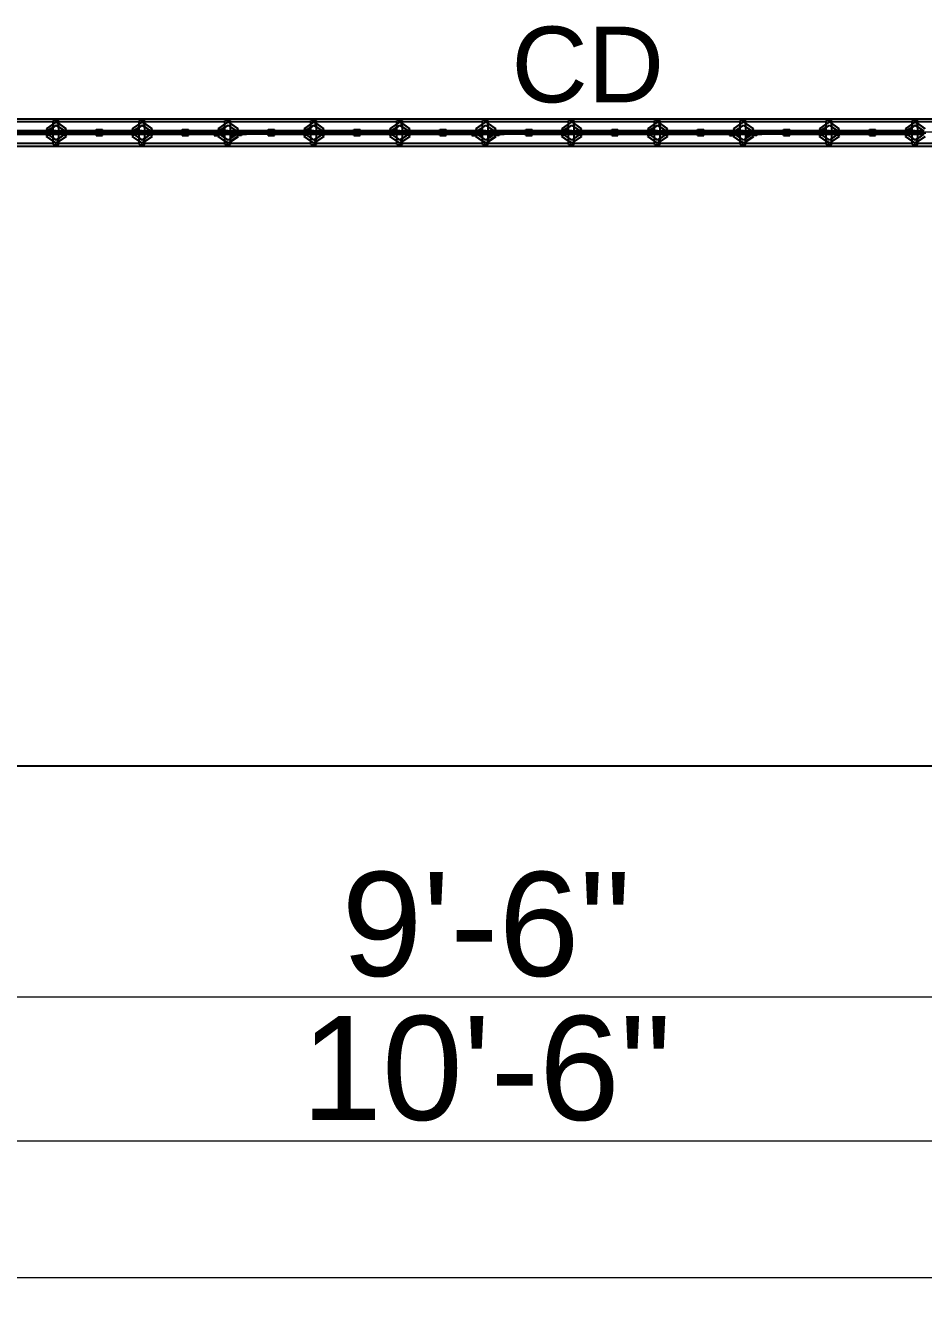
# Model space of a CAD drawing. Header units: inches. Extents: x -6800 to 96653, y -25814 to 17379.
# Drawn here: x 86674 to 86768.9, y -13163.8 to -13029.3 of the extents above; entities that cross this region are included whole.
import ezdxf

# ---------------------------------------------------------------- set-up
doc = ezdxf.new("R2010")
doc.units = ezdxf.units.IN
doc.header["$MEASUREMENT"] = 0
doc.header["$PDMODE"] = 34
doc.linetypes.add('CENTER', pattern=[2, 1.25, -0.25, 0.25, -0.25])
doc.layers.add('A-Windows', color=7, linetype='Continuous')
for name, color, linetype, lineweight in [('Cent line', 54, 'CENTER', 9), ('Cut', 6, 'Continuous', 30), ('dimension', 50, 'Continuous', 20), ('dimension @ 1', 50, 'Continuous', 20)]:
    doc.layers.add(name, color=color, linetype=linetype, lineweight=lineweight)
doc.styles.get("Standard").update_dxf_attribs({"font": 'arial.ttf'})
doc.dimstyles.get("Standard").update_dxf_attribs({"dimtxt": 7, "dimasz": 4, "dimexe": 2, "dimexo": 2, "dimgap": 2, "dimtad": 1, "dimdec": 0, "dimzin": 0, "dimdsep": 46, "dimlunit": 4, "dimtxsty": 'Standard', "dimblk": 'ARCHTICK', "dimcen": 0.25, "dimclrd": 256, "dimclre": 256, "dimclrt": 256, "dimadec": 0, "dimazin": 0, "dimtfac": 1, "dimtdec": 0, "dimtofl": 0, "dimtmove": 0, "dimatfit": 3, "dimfxl": 1, "dimfxlon": 1, "dimtolj": 1, "dimtzin": 0, "dimlwd": -1, "dimlwe": -1, "dimarcsym": 1})

# ---------------------------------------------------------------- blocks, each defined once
blk = doc.blocks.new('Collapsible Gate pl')
for p, q in [((83.609, 8.527), (5.709, 8.527)), ((12.575, 8.327), (6.624, 8.327)), ((11.708, 7.661), (9.868, 7.661)), ((12.575, 7.661), (12.288, 7.661)), ((12.575, 8.327), (12.575, 8.427)), ((12.575, 8.427), (12.995, 8.427)), ((12.575, 8.168), (12.575, 8.327)), ((12.575, 7.928), (12.575, 8.168)), ((12.575, 7.661), (12.575, 7.928)), ((12.809, 7.661), (12.575, 7.661)), ((12.809, 7.541), (12.809, 7.661)), ((12.809, 7.661), (12.995, 7.661)), ((12.995, 8.327), (12.995, 8.427)), ((18.946, 8.327), (12.995, 8.327)), ((12.995, 8.201), (12.995, 8.327)), ((12.995, 7.961), (12.995, 8.201)), ((12.995, 7.661), (12.995, 7.961)), ((13.436, 7.661), (12.995, 7.661)), ((15.776, 7.661), (13.436, 7.661)), ((15.776, 7.661), (15.776, 7.761)), ((15.776, 7.761), (15.932, 7.761)), ((15.932, 7.661), (15.776, 7.661)), ((15.932, 7.661), (15.932, 7.761)), ((15.932, 7.761), (16.238, 7.761)), ((15.932, 7.661), (16.238, 7.661)), ((16.238, 7.661), (16.238, 7.761)), ((18.079, 7.661), (16.238, 7.661)), ((18.946, 7.661), (18.658, 7.661)), ((18.946, 8.327), (18.946, 8.427)), ((18.946, 8.427), (19.365, 8.427)), ((18.946, 8.168), (18.946, 8.327)), ((18.946, 7.928), (18.946, 8.168)), ((18.946, 7.661), (18.946, 7.928)), ((19.18, 7.661), (18.946, 7.661)), ((19.18, 7.541), (19.18, 7.661)), ((19.18, 7.661), (19.365, 7.661)), ((19.365, 8.327), (19.365, 8.427)), ((25.316, 8.327), (19.365, 8.327)), ((19.365, 8.201), (19.365, 8.327)), ((19.365, 7.961), (19.365, 8.201)), ((19.365, 7.661), (19.365, 7.961)), ((19.806, 7.661), (19.365, 7.661)), ((22.147, 7.661), (19.806, 7.661)), ((22.147, 7.661), (22.147, 7.761)), ((22.147, 7.761), (22.303, 7.761)), ((22.303, 7.661), (22.147, 7.661)), ((22.303, 7.661), (22.303, 7.761)), ((22.303, 7.761), (22.609, 7.761)), ((22.303, 7.661), (22.609, 7.661)), ((22.609, 7.661), (22.609, 7.761)), ((24.45, 7.661), (22.609, 7.661)), ((25.316, 7.661), (25.029, 7.661)), ((25.316, 8.327), (25.316, 8.427)), ((25.316, 8.427), (25.736, 8.427)), ((25.316, 8.168), (25.316, 8.327)), ((25.316, 7.928), (25.316, 8.168)), ((25.316, 7.661), (25.316, 7.928)), ((25.551, 7.661), (25.316, 7.661)), ((25.551, 7.541), (25.551, 7.661)), ((25.551, 7.661), (25.736, 7.661)), ((25.736, 8.327), (25.736, 8.427)), ((31.687, 8.327), (25.736, 8.327)), ((25.736, 8.201), (25.736, 8.327)), ((25.736, 7.961), (25.736, 8.201)), ((25.736, 7.661), (25.736, 7.961)), ((26.177, 7.661), (25.736, 7.661)), ((28.518, 7.661), (26.177, 7.661)), ((28.518, 7.661), (28.518, 7.761)), ((28.518, 7.761), (28.673, 7.761)), ((28.673, 7.661), (28.518, 7.661)), ((28.673, 7.661), (28.673, 7.761)), ((28.673, 7.761), (28.98, 7.761)), ((28.673, 7.661), (28.98, 7.661)), ((28.98, 7.661), (28.98, 7.761)), ((30.82, 7.661), (28.98, 7.661)), ((31.687, 7.661), (31.4, 7.661)), ((31.687, 8.327), (31.687, 8.427)), ((31.687, 8.427), (32.106, 8.427)), ((31.687, 8.168), (31.687, 8.327)), ((31.687, 7.928), (31.687, 8.168)), ((31.687, 7.661), (31.687, 7.928)), ((31.921, 7.661), (31.687, 7.661)), ((31.921, 7.541), (31.921, 7.661)), ((31.921, 7.661), (32.106, 7.661)), ((32.106, 8.327), (32.106, 8.427)), ((38.058, 8.327), (32.106, 8.327)), ((32.106, 8.201), (32.106, 8.327)), ((32.106, 7.961), (32.106, 8.201)), ((32.106, 7.661), (32.106, 7.961)), ((32.548, 7.661), (32.106, 7.661)), ((34.888, 7.661), (32.548, 7.661)), ((34.888, 7.661), (34.888, 7.761)), ((34.888, 7.761), (35.044, 7.761)), ((35.044, 7.661), (34.888, 7.661)), ((35.044, 7.661), (35.044, 7.761)), ((35.044, 7.761), (35.35, 7.761)), ((35.044, 7.661), (35.35, 7.661)), ((35.35, 7.661), (35.35, 7.761)), ((37.191, 7.661), (35.35, 7.661)), ((38.058, 7.661), (37.77, 7.661)), ((38.058, 8.327), (38.058, 8.427)), ((38.058, 8.427), (38.477, 8.427)), ((38.058, 8.168), (38.058, 8.327)), ((38.058, 7.928), (38.058, 8.168)), ((38.058, 7.661), (38.058, 7.928)), ((38.292, 7.661), (38.058, 7.661)), ((38.292, 7.541), (38.292, 7.661)), ((38.292, 7.661), (38.477, 7.661)), ((38.477, 8.327), (38.477, 8.427)), ((44.428, 8.327), (38.477, 8.327)), ((38.477, 8.201), (38.477, 8.327)), ((38.477, 7.961), (38.477, 8.201)), ((38.477, 7.661), (38.477, 7.961)), ((38.918, 7.661), (38.477, 7.661)), ((41.259, 7.661), (38.918, 7.661)), ((41.259, 7.661), (41.259, 7.761)), ((41.259, 7.761), (41.415, 7.761)), ((41.415, 7.661), (41.259, 7.661)), ((41.415, 7.661), (41.415, 7.761)), ((41.415, 7.761), (41.721, 7.761)), ((41.415, 7.661), (41.721, 7.661)), ((41.721, 7.661), (41.721, 7.761)), ((43.562, 7.661), (41.721, 7.661)), ((44.428, 7.661), (44.141, 7.661)), ((44.428, 8.327), (44.428, 8.427)), ((44.428, 8.427), (44.848, 8.427)), ((44.428, 8.168), (44.428, 8.327)), ((44.428, 7.928), (44.428, 8.168)), ((44.428, 7.661), (44.428, 7.928)), ((44.663, 7.661), (44.428, 7.661)), ((44.663, 7.541), (44.663, 7.661)), ((44.663, 7.661), (44.848, 7.661)), ((44.848, 8.327), (44.848, 8.427)), ((50.799, 8.327), (44.848, 8.327)), ((44.848, 8.201), (44.848, 8.327)), ((44.848, 7.961), (44.848, 8.201)), ((44.848, 7.661), (44.848, 7.961)), ((45.289, 7.661), (44.848, 7.661)), ((47.63, 7.661), (45.289, 7.661)), ((47.63, 7.661), (47.63, 7.761)), ((47.63, 7.761), (47.785, 7.761)), ((47.785, 7.661), (47.63, 7.661)), ((47.785, 7.661), (47.785, 7.761)), ((47.785, 7.761), (48.091, 7.761)), ((47.785, 7.661), (48.091, 7.661)), ((48.091, 7.661), (48.091, 7.761)), ((49.932, 7.661), (48.091, 7.661)), ((50.799, 7.661), (50.511, 7.661)), ((50.799, 8.327), (50.799, 8.427)), ((50.799, 8.427), (51.218, 8.427)), ((50.799, 8.168), (50.799, 8.327)), ((50.799, 7.928), (50.799, 8.168)), ((50.799, 7.661), (50.799, 7.928)), ((51.033, 7.661), (50.799, 7.661)), ((51.033, 7.541), (51.033, 7.661)), ((51.033, 7.661), (51.218, 7.661)), ((51.218, 8.327), (51.218, 8.427)), ((57.17, 8.327), (51.218, 8.327)), ((51.218, 8.201), (51.218, 8.327)), ((51.218, 7.961), (51.218, 8.201)), ((51.218, 7.661), (51.218, 7.961)), ((51.66, 7.661), (51.218, 7.661)), ((54, 7.661), (51.66, 7.661)), ((54, 7.661), (54, 7.761)), ((54, 7.761), (54.156, 7.761)), ((54.156, 7.661), (54, 7.661)), ((54.156, 7.661), (54.156, 7.761)), ((54.156, 7.761), (54.462, 7.761)), ((54.156, 7.661), (54.462, 7.661)), ((54.462, 7.661), (54.462, 7.761)), ((56.303, 7.661), (54.462, 7.661)), ((57.17, 7.661), (56.882, 7.661)), ((57.17, 8.327), (57.17, 8.427)), ((57.17, 8.427), (57.589, 8.427)), ((57.17, 8.168), (57.17, 8.327)), ((57.17, 7.928), (57.17, 8.168)), ((57.17, 7.661), (57.17, 7.928)), ((57.404, 7.661), (57.17, 7.661)), ((57.404, 7.541), (57.404, 7.661)), ((57.404, 7.661), (57.589, 7.661)), ((57.589, 8.327), (57.589, 8.427)), ((63.54, 8.327), (57.589, 8.327)), ((57.589, 8.201), (57.589, 8.327)), ((57.589, 7.961), (57.589, 8.201)), ((57.589, 7.661), (57.589, 7.961)), ((58.03, 7.661), (57.589, 7.661)), ((60.371, 7.661), (58.03, 7.661)), ((60.371, 7.661), (60.371, 7.761)), ((60.371, 7.761), (60.527, 7.761)), ((60.527, 7.661), (60.371, 7.661)), ((60.527, 7.661), (60.527, 7.761)), ((60.527, 7.761), (60.833, 7.761)), ((60.527, 7.661), (60.833, 7.661)), ((60.833, 7.661), (60.833, 7.761)), ((62.674, 7.661), (60.833, 7.661)), ((63.54, 7.661), (63.253, 7.661)), ((63.54, 8.327), (63.54, 8.427)), ((63.54, 8.427), (63.96, 8.427)), ((63.54, 8.168), (63.54, 8.327)), ((63.54, 7.928), (63.54, 8.168)), ((63.54, 7.661), (63.54, 7.928)), ((63.775, 7.661), (63.54, 7.661)), ((63.775, 7.541), (63.775, 7.661)), ((63.775, 7.661), (63.96, 7.661)), ((63.96, 8.327), (63.96, 8.427)), ((69.911, 8.327), (63.96, 8.327)), ((63.96, 8.201), (63.96, 8.327)), ((63.96, 7.961), (63.96, 8.201)), ((63.96, 7.661), (63.96, 7.961)), ((64.401, 7.661), (63.96, 7.661)), ((66.742, 7.661), (64.401, 7.661)), ((66.742, 7.661), (66.742, 7.761)), ((66.742, 7.761), (66.897, 7.761)), ((66.897, 7.661), (66.742, 7.661)), ((66.897, 7.661), (66.897, 7.761)), ((66.897, 7.761), (67.203, 7.761)), ((66.897, 7.661), (67.203, 7.661)), ((67.203, 7.661), (67.203, 7.761)), ((69.044, 7.661), (67.203, 7.661)), ((69.911, 7.661), (69.623, 7.661)), ((69.911, 8.327), (69.911, 8.427)), ((69.911, 8.427), (70.33, 8.427)), ((69.911, 8.168), (69.911, 8.327)), ((69.911, 7.928), (69.911, 8.168)), ((69.911, 7.661), (69.911, 7.928)), ((70.145, 7.661), (69.911, 7.661)), ((70.145, 7.541), (70.145, 7.661)), ((70.145, 7.661), (70.33, 7.661)), ((70.33, 8.327), (70.33, 8.427)), ((76.282, 8.327), (70.33, 8.327)), ((70.33, 8.201), (70.33, 8.327)), ((70.33, 7.961), (70.33, 8.201)), ((70.33, 7.661), (70.33, 7.961)), ((70.772, 7.661), (70.33, 7.661)), ((73.112, 7.661), (70.772, 7.661)), ((73.112, 7.661), (73.112, 7.761)), ((73.112, 7.761), (73.268, 7.761)), ((73.268, 7.661), (73.112, 7.661)), ((73.268, 7.661), (73.268, 7.761)), ((73.268, 7.761), (73.574, 7.761)), ((73.268, 7.661), (73.574, 7.661)), ((73.574, 7.661), (73.574, 7.761)), ((75.415, 7.661), (73.574, 7.661)), ((76.282, 7.661), (75.994, 7.661)), ((76.282, 8.327), (76.282, 8.427)), ((76.282, 8.427), (76.701, 8.427)), ((76.282, 8.168), (76.282, 8.327)), ((76.282, 7.928), (76.282, 8.168)), ((76.282, 7.661), (76.282, 7.928)), ((76.516, 7.661), (76.282, 7.661)), ((76.516, 7.541), (76.516, 7.661)), ((76.516, 7.661), (76.701, 7.661)), ((76.701, 8.327), (76.701, 8.427)), ((82.652, 8.327), (76.701, 8.327)), ((76.701, 8.201), (76.701, 8.327)), ((76.701, 7.961), (76.701, 8.201)), ((76.701, 7.661), (76.701, 7.961)), ((77.142, 7.661), (76.701, 7.661)), ((6.624, 6.744), (12.575, 6.744)), ((11.708, 7.531), (7.8, 7.531)), ((9.868, 7.411), (12.183, 7.411)), ((12.575, 7.411), (12.183, 7.411)), ((12.288, 7.541), (12.398, 7.541)), ((12.288, 7.531), (12.398, 7.531)), ((12.398, 7.541), (12.398, 7.531)), ((12.398, 7.541), (12.575, 7.541)), ((12.575, 7.531), (12.398, 7.531)), ((12.575, 7.531), (12.575, 7.541)), ((12.809, 7.541), (12.575, 7.541)), ((12.995, 7.531), (12.575, 7.531)), ((12.575, 7.144), (12.575, 7.411)), ((12.575, 7.411), (12.995, 7.411)), ((12.575, 6.904), (12.575, 7.144)), ((12.575, 6.744), (12.575, 6.904)), ((12.575, 6.644), (12.575, 6.744)), ((12.575, 6.644), (12.995, 6.644)), ((12.995, 7.541), (12.809, 7.541)), ((12.995, 7.541), (15.776, 7.541)), ((12.995, 7.531), (12.995, 7.541)), ((13.177, 7.531), (12.995, 7.531)), ((12.995, 7.111), (12.995, 7.411)), ((12.995, 7.411), (13.177, 7.411)), ((12.995, 6.87), (12.995, 7.111)), ((12.995, 6.744), (12.995, 6.87)), ((12.995, 6.744), (18.946, 6.744)), ((12.995, 6.644), (12.995, 6.744)), ((13.177, 7.531), (13.177, 7.411)), ((13.177, 7.531), (13.598, 7.531)), ((13.177, 7.411), (13.436, 7.411)), ((13.436, 7.411), (13.598, 7.411)), ((15.776, 7.531), (14.17, 7.531)), ((14.17, 7.411), (15.776, 7.411)), ((15.776, 7.531), (15.776, 7.541)), ((15.776, 7.541), (15.932, 7.541)), ((15.932, 7.531), (15.776, 7.531)), ((15.776, 7.334), (15.776, 7.411)), ((15.776, 7.411), (15.932, 7.411)), ((15.776, 7.334), (15.932, 7.334)), ((15.932, 7.531), (15.932, 7.541)), ((15.932, 7.541), (16.238, 7.541)), ((16.238, 7.531), (15.932, 7.531)), ((15.932, 7.334), (15.932, 7.411)), ((16.238, 7.411), (15.932, 7.411)), ((15.932, 7.334), (16.238, 7.334)), ((16.238, 7.531), (16.238, 7.541)), ((16.238, 7.541), (18.079, 7.541)), ((16.238, 7.531), (18.946, 7.531)), ((16.238, 7.334), (16.238, 7.411)), ((16.238, 7.411), (18.554, 7.411)), ((18.946, 7.411), (18.554, 7.411)), ((18.658, 7.541), (18.946, 7.541)), ((18.946, 7.531), (18.946, 7.541)), ((19.18, 7.541), (18.946, 7.541)), ((19.365, 7.531), (18.946, 7.531)), ((18.946, 7.144), (18.946, 7.411)), ((18.946, 7.411), (19.365, 7.411)), ((18.946, 6.904), (18.946, 7.144)), ((18.946, 6.744), (18.946, 6.904)), ((18.946, 6.644), (18.946, 6.744)), ((18.946, 6.644), (19.365, 6.644)), ((19.365, 7.541), (19.18, 7.541)), ((19.365, 7.541), (22.147, 7.541)), ((19.365, 7.531), (19.365, 7.541)), ((19.547, 7.531), (19.365, 7.531)), ((19.365, 7.111), (19.365, 7.411)), ((19.365, 7.411), (19.547, 7.411)), ((19.365, 6.87), (19.365, 7.111)), ((19.365, 6.744), (19.365, 6.87)), ((19.365, 6.744), (25.316, 6.744)), ((19.365, 6.644), (19.365, 6.744)), ((19.547, 7.531), (19.547, 7.411)), ((19.547, 7.531), (19.969, 7.531)), ((19.547, 7.411), (19.806, 7.411)), ((19.806, 7.411), (19.969, 7.411)), ((22.147, 7.531), (20.541, 7.531)), ((20.541, 7.411), (22.147, 7.411)), ((22.147, 7.531), (22.147, 7.541)), ((22.147, 7.541), (22.303, 7.541)), ((22.303, 7.531), (22.147, 7.531)), ((22.147, 7.334), (22.147, 7.411)), ((22.147, 7.411), (22.303, 7.411)), ((22.147, 7.334), (22.303, 7.334)), ((22.303, 7.531), (22.303, 7.541)), ((22.303, 7.541), (22.609, 7.541)), ((22.609, 7.531), (22.303, 7.531)), ((22.303, 7.334), (22.303, 7.411)), ((22.609, 7.411), (22.303, 7.411)), ((22.303, 7.334), (22.609, 7.334)), ((22.609, 7.531), (22.609, 7.541)), ((22.609, 7.541), (24.45, 7.541)), ((24.511, 7.531), (22.609, 7.531)), ((22.609, 7.334), (22.609, 7.411)), ((22.609, 7.411), (24.511, 7.411)), ((24.511, 7.541), (24.511, 7.531)), ((24.511, 7.531), (25.316, 7.531)), ((24.511, 7.411), (24.511, 7.321)), ((24.511, 7.411), (24.924, 7.411)), ((24.511, 7.321), (24.866, 7.321)), ((25.316, 7.411), (24.924, 7.411)), ((25.029, 7.541), (25.316, 7.541)), ((25.316, 7.321), (25.056, 7.321)), ((25.316, 7.531), (25.316, 7.541)), ((25.551, 7.541), (25.316, 7.541)), ((25.736, 7.531), (25.316, 7.531)), ((25.316, 7.321), (25.316, 7.411)), ((25.316, 7.411), (25.736, 7.411)), ((25.316, 7.144), (25.316, 7.321)), ((25.316, 6.904), (25.316, 7.144)), ((25.316, 6.744), (25.316, 6.904)), ((25.316, 6.644), (25.316, 6.744)), ((25.316, 6.644), (25.736, 6.644)), ((25.736, 7.541), (25.551, 7.541)), ((25.736, 7.531), (25.736, 7.541)), ((25.736, 7.541), (26.536, 7.541)), ((25.918, 7.531), (25.736, 7.531)), ((25.736, 7.411), (25.918, 7.411)), ((25.736, 7.321), (25.736, 7.411)), ((25.736, 7.111), (25.736, 7.321)), ((25.736, 7.321), (26.045, 7.321)), ((25.736, 6.87), (25.736, 7.111)), ((25.736, 6.744), (25.736, 6.87)), ((25.736, 6.744), (31.687, 6.744)), ((25.736, 6.644), (25.736, 6.744)), ((25.918, 7.531), (25.918, 7.411)), ((25.918, 7.531), (26.339, 7.531)), ((25.918, 7.411), (26.177, 7.411)), ((26.177, 7.411), (26.339, 7.411)), ((26.536, 7.321), (26.236, 7.321)), ((26.536, 7.541), (26.536, 7.531)), ((26.536, 7.541), (28.518, 7.541)), ((26.536, 7.411), (26.536, 7.321)), ((28.518, 7.531), (26.912, 7.531)), ((28.518, 7.411), (26.912, 7.411)), ((28.518, 7.531), (28.518, 7.541)), ((28.518, 7.541), (28.673, 7.541)), ((28.673, 7.531), (28.518, 7.531)), ((28.518, 7.334), (28.518, 7.411)), ((28.518, 7.411), (28.673, 7.411)), ((28.518, 7.334), (28.673, 7.334)), ((28.673, 7.531), (28.673, 7.541)), ((28.673, 7.541), (28.98, 7.541)), ((28.98, 7.531), (28.673, 7.531)), ((28.673, 7.334), (28.673, 7.411)), ((28.98, 7.411), (28.673, 7.411)), ((28.673, 7.334), (28.98, 7.334)), ((28.98, 7.531), (28.98, 7.541)), ((28.98, 7.541), (30.82, 7.541)), ((28.98, 7.531), (31.687, 7.531)), ((28.98, 7.334), (28.98, 7.411)), ((28.98, 7.411), (31.295, 7.411)), ((31.687, 7.411), (31.295, 7.411)), ((31.4, 7.541), (31.687, 7.541)), ((31.687, 7.531), (31.687, 7.541)), ((31.921, 7.541), (31.687, 7.541)), ((32.106, 7.531), (31.687, 7.531)), ((31.687, 7.144), (31.687, 7.411)), ((31.687, 7.411), (32.106, 7.411)), ((31.687, 6.904), (31.687, 7.144)), ((31.687, 6.744), (31.687, 6.904)), ((31.687, 6.644), (31.687, 6.744)), ((31.687, 6.644), (32.106, 6.644)), ((32.106, 7.541), (31.921, 7.541)), ((32.106, 7.541), (34.888, 7.541)), ((32.106, 7.531), (32.106, 7.541)), ((32.289, 7.531), (32.106, 7.531)), ((32.106, 7.111), (32.106, 7.411)), ((32.106, 7.411), (32.289, 7.411)), ((32.106, 6.87), (32.106, 7.111)), ((32.106, 6.744), (32.106, 6.87)), ((32.106, 6.744), (38.058, 6.744)), ((32.106, 6.644), (32.106, 6.744)), ((32.289, 7.531), (32.289, 7.411)), ((32.289, 7.531), (32.71, 7.531)), ((32.289, 7.411), (32.548, 7.411)), ((32.548, 7.411), (32.71, 7.411)), ((34.888, 7.531), (33.282, 7.531)), ((33.282, 7.411), (34.888, 7.411)), ((34.888, 7.531), (34.888, 7.541)), ((34.888, 7.541), (35.044, 7.541)), ((35.044, 7.531), (34.888, 7.531)), ((34.888, 7.334), (34.888, 7.411)), ((34.888, 7.411), (35.044, 7.411)), ((34.888, 7.334), (35.044, 7.334)), ((35.044, 7.531), (35.044, 7.541)), ((35.044, 7.541), (35.35, 7.541)), ((35.35, 7.531), (35.044, 7.531)), ((35.044, 7.334), (35.044, 7.411)), ((35.35, 7.411), (35.044, 7.411)), ((35.044, 7.334), (35.35, 7.334)), ((35.35, 7.531), (35.35, 7.541)), ((35.35, 7.541), (37.191, 7.541)), ((35.35, 7.531), (38.058, 7.531)), ((35.35, 7.334), (35.35, 7.411)), ((35.35, 7.411), (37.666, 7.411)), ((38.058, 7.411), (37.666, 7.411)), ((37.77, 7.541), (38.058, 7.541)), ((38.058, 7.531), (38.058, 7.541)), ((38.292, 7.541), (38.058, 7.541)), ((38.477, 7.531), (38.058, 7.531)), ((38.058, 7.144), (38.058, 7.411)), ((38.058, 7.411), (38.477, 7.411)), ((38.058, 6.904), (38.058, 7.144)), ((38.058, 6.744), (38.058, 6.904)), ((38.058, 6.644), (38.058, 6.744)), ((38.058, 6.644), (38.477, 6.644)), ((38.477, 7.541), (38.292, 7.541)), ((38.477, 7.541), (41.259, 7.541)), ((38.477, 7.531), (38.477, 7.541)), ((38.659, 7.531), (38.477, 7.531)), ((38.477, 7.111), (38.477, 7.411)), ((38.477, 7.411), (38.659, 7.411)), ((38.477, 6.87), (38.477, 7.111)), ((38.477, 6.744), (38.477, 6.87)), ((38.477, 6.744), (44.428, 6.744)), ((38.477, 6.644), (38.477, 6.744)), ((38.659, 7.531), (38.659, 7.411)), ((38.659, 7.531), (39.081, 7.531)), ((38.659, 7.411), (38.918, 7.411)), ((38.918, 7.411), (39.081, 7.411)), ((41.259, 7.531), (39.653, 7.531)), ((39.653, 7.411), (41.259, 7.411)), ((41.259, 7.531), (41.259, 7.541)), ((41.259, 7.541), (41.415, 7.541)), ((41.415, 7.531), (41.259, 7.531)), ((41.259, 7.334), (41.259, 7.411)), ((41.259, 7.411), (41.415, 7.411)), ((41.259, 7.334), (41.415, 7.334)), ((41.415, 7.531), (41.415, 7.541)), ((41.415, 7.541), (41.721, 7.541)), ((41.721, 7.531), (41.415, 7.531)), ((41.415, 7.334), (41.415, 7.411)), ((41.721, 7.411), (41.415, 7.411)), ((41.415, 7.334), (41.721, 7.334)), ((41.721, 7.531), (41.721, 7.541)), ((41.721, 7.541), (43.562, 7.541)), ((43.623, 7.531), (41.721, 7.531)), ((41.721, 7.334), (41.721, 7.411)), ((41.721, 7.411), (43.623, 7.411)), ((43.623, 7.541), (43.623, 7.531)), ((43.623, 7.531), (44.428, 7.531)), ((43.623, 7.411), (43.623, 7.321)), ((43.623, 7.411), (44.036, 7.411)), ((43.623, 7.321), (43.978, 7.321)), ((44.428, 7.411), (44.036, 7.411)), ((44.141, 7.541), (44.428, 7.541)), ((44.428, 7.321), (44.168, 7.321)), ((44.428, 7.531), (44.428, 7.541)), ((44.663, 7.541), (44.428, 7.541)), ((44.848, 7.531), (44.428, 7.531)), ((44.428, 7.321), (44.428, 7.411)), ((44.428, 7.411), (44.848, 7.411)), ((44.428, 7.144), (44.428, 7.321)), ((44.428, 6.904), (44.428, 7.144)), ((44.428, 6.744), (44.428, 6.904)), ((44.428, 6.644), (44.428, 6.744)), ((44.428, 6.644), (44.848, 6.644)), ((44.848, 7.541), (44.663, 7.541)), ((44.848, 7.531), (44.848, 7.541)), ((44.848, 7.541), (45.648, 7.541)), ((45.03, 7.531), (44.848, 7.531)), ((44.848, 7.411), (45.03, 7.411)), ((44.848, 7.321), (44.848, 7.411)), ((44.848, 7.111), (44.848, 7.321)), ((44.848, 7.321), (45.157, 7.321)), ((44.848, 6.87), (44.848, 7.111)), ((44.848, 6.744), (44.848, 6.87)), ((44.848, 6.744), (50.799, 6.744)), ((44.848, 6.644), (44.848, 6.744)), ((45.03, 7.531), (45.03, 7.411)), ((45.03, 7.531), (45.451, 7.531)), ((45.03, 7.411), (45.289, 7.411)), ((45.289, 7.411), (45.451, 7.411)), ((45.648, 7.321), (45.348, 7.321)), ((45.648, 7.541), (45.648, 7.531)), ((45.648, 7.541), (47.63, 7.541)), ((45.648, 7.411), (45.648, 7.321)), ((47.63, 7.531), (46.024, 7.531)), ((47.63, 7.411), (46.024, 7.411)), ((47.63, 7.531), (47.63, 7.541)), ((47.63, 7.541), (47.785, 7.541)), ((47.785, 7.531), (47.63, 7.531)), ((47.63, 7.334), (47.63, 7.411)), ((47.63, 7.411), (47.785, 7.411)), ((47.63, 7.334), (47.785, 7.334)), ((47.785, 7.531), (47.785, 7.541)), ((47.785, 7.541), (48.091, 7.541)), ((48.091, 7.531), (47.785, 7.531)), ((47.785, 7.334), (47.785, 7.411)), ((48.091, 7.411), (47.785, 7.411)), ((47.785, 7.334), (48.091, 7.334)), ((48.091, 7.531), (48.091, 7.541)), ((48.091, 7.541), (49.932, 7.541)), ((48.091, 7.531), (50.799, 7.531)), ((48.091, 7.334), (48.091, 7.411)), ((48.091, 7.411), (50.407, 7.411)), ((50.799, 7.411), (50.407, 7.411)), ((50.511, 7.541), (50.799, 7.541)), ((50.799, 7.531), (50.799, 7.541)), ((51.033, 7.541), (50.799, 7.541)), ((51.218, 7.531), (50.799, 7.531)), ((50.799, 7.144), (50.799, 7.411)), ((50.799, 7.411), (51.218, 7.411)), ((50.799, 6.904), (50.799, 7.144)), ((50.799, 6.744), (50.799, 6.904)), ((50.799, 6.644), (50.799, 6.744)), ((50.799, 6.644), (51.218, 6.644)), ((51.218, 7.541), (51.033, 7.541)), ((51.218, 7.541), (54, 7.541)), ((51.218, 7.531), (51.218, 7.541)), ((51.401, 7.531), (51.218, 7.531)), ((51.218, 7.111), (51.218, 7.411)), ((51.218, 7.411), (51.401, 7.411)), ((51.218, 6.87), (51.218, 7.111)), ((51.218, 6.744), (51.218, 6.87)), ((51.218, 6.744), (57.17, 6.744)), ((51.218, 6.644), (51.218, 6.744)), ((51.401, 7.531), (51.401, 7.411)), ((51.401, 7.531), (51.822, 7.531)), ((51.401, 7.411), (51.66, 7.411)), ((51.66, 7.411), (51.822, 7.411)), ((54, 7.531), (52.394, 7.531)), ((52.394, 7.411), (54, 7.411)), ((54, 7.531), (54, 7.541)), ((54, 7.541), (54.156, 7.541)), ((54.156, 7.531), (54, 7.531)), ((54, 7.334), (54, 7.411)), ((54, 7.411), (54.156, 7.411)), ((54, 7.334), (54.156, 7.334)), ((54.156, 7.531), (54.156, 7.541)), ((54.156, 7.541), (54.462, 7.541)), ((54.462, 7.531), (54.156, 7.531)), ((54.156, 7.334), (54.156, 7.411)), ((54.462, 7.411), (54.156, 7.411)), ((54.156, 7.334), (54.462, 7.334)), ((54.462, 7.531), (54.462, 7.541)), ((54.462, 7.541), (56.303, 7.541)), ((54.462, 7.531), (57.17, 7.531)), ((54.462, 7.334), (54.462, 7.411)), ((54.462, 7.411), (56.778, 7.411)), ((57.17, 7.411), (56.778, 7.411)), ((56.882, 7.541), (57.17, 7.541)), ((57.17, 7.531), (57.17, 7.541)), ((57.404, 7.541), (57.17, 7.541)), ((57.589, 7.531), (57.17, 7.531)), ((57.17, 7.144), (57.17, 7.411)), ((57.17, 7.411), (57.589, 7.411)), ((57.17, 6.904), (57.17, 7.144)), ((57.17, 6.744), (57.17, 6.904)), ((57.17, 6.644), (57.17, 6.744)), ((57.17, 6.644), (57.589, 6.644)), ((57.589, 7.541), (57.404, 7.541)), ((57.589, 7.541), (60.371, 7.541)), ((57.589, 7.531), (57.589, 7.541)), ((57.771, 7.531), (57.589, 7.531)), ((57.589, 7.111), (57.589, 7.411)), ((57.589, 7.411), (57.771, 7.411)), ((57.589, 6.87), (57.589, 7.111)), ((57.589, 6.744), (57.589, 6.87)), ((57.589, 6.744), (63.54, 6.744)), ((57.589, 6.644), (57.589, 6.744)), ((57.771, 7.531), (57.771, 7.411)), ((57.771, 7.531), (58.193, 7.531)), ((57.771, 7.411), (58.03, 7.411)), ((58.03, 7.411), (58.193, 7.411)), ((60.371, 7.531), (58.765, 7.531)), ((58.765, 7.411), (60.371, 7.411)), ((60.371, 7.531), (60.371, 7.541)), ((60.371, 7.541), (60.527, 7.541)), ((60.527, 7.531), (60.371, 7.531)), ((60.371, 7.334), (60.371, 7.411)), ((60.371, 7.411), (60.527, 7.411)), ((60.371, 7.334), (60.527, 7.334)), ((60.527, 7.531), (60.527, 7.541)), ((60.527, 7.541), (60.833, 7.541)), ((60.833, 7.531), (60.527, 7.531)), ((60.527, 7.334), (60.527, 7.411)), ((60.833, 7.411), (60.527, 7.411)), ((60.527, 7.334), (60.833, 7.334)), ((60.833, 7.531), (60.833, 7.541)), ((60.833, 7.541), (62.674, 7.541)), ((62.735, 7.531), (60.833, 7.531)), ((60.833, 7.334), (60.833, 7.411)), ((60.833, 7.411), (62.735, 7.411)), ((62.735, 7.541), (62.735, 7.531)), ((62.735, 7.531), (63.54, 7.531)), ((62.735, 7.411), (62.735, 7.321)), ((62.735, 7.411), (63.148, 7.411)), ((62.735, 7.321), (63.09, 7.321)), ((63.54, 7.411), (63.148, 7.411)), ((63.253, 7.541), (63.54, 7.541)), ((63.54, 7.321), (63.28, 7.321)), ((63.54, 7.531), (63.54, 7.541)), ((63.775, 7.541), (63.54, 7.541)), ((63.96, 7.531), (63.54, 7.531)), ((63.54, 7.321), (63.54, 7.411)), ((63.54, 7.411), (63.96, 7.411)), ((63.54, 7.144), (63.54, 7.321)), ((63.54, 6.904), (63.54, 7.144)), ((63.54, 6.744), (63.54, 6.904)), ((63.54, 6.644), (63.54, 6.744)), ((63.54, 6.644), (63.96, 6.644)), ((63.96, 7.541), (63.775, 7.541)), ((63.96, 7.531), (63.96, 7.541)), ((63.96, 7.541), (64.76, 7.541)), ((64.142, 7.531), (63.96, 7.531)), ((63.96, 7.411), (64.142, 7.411)), ((63.96, 7.321), (63.96, 7.411)), ((63.96, 7.111), (63.96, 7.321)), ((63.96, 7.321), (64.269, 7.321)), ((63.96, 6.87), (63.96, 7.111)), ((63.96, 6.744), (63.96, 6.87)), ((63.96, 6.744), (69.911, 6.744)), ((63.96, 6.644), (63.96, 6.744)), ((64.142, 7.531), (64.142, 7.411)), ((64.142, 7.531), (64.563, 7.531)), ((64.142, 7.411), (64.401, 7.411)), ((64.401, 7.411), (64.563, 7.411)), ((64.76, 7.321), (64.46, 7.321)), ((64.76, 7.541), (64.76, 7.531)), ((64.76, 7.541), (66.742, 7.541)), ((64.76, 7.411), (64.76, 7.321)), ((66.742, 7.531), (65.136, 7.531)), ((66.742, 7.411), (65.136, 7.411)), ((66.742, 7.531), (66.742, 7.541)), ((66.742, 7.541), (66.897, 7.541)), ((66.897, 7.531), (66.742, 7.531)), ((66.742, 7.334), (66.742, 7.411)), ((66.742, 7.411), (66.897, 7.411)), ((66.742, 7.334), (66.897, 7.334)), ((66.897, 7.531), (66.897, 7.541)), ((66.897, 7.541), (67.203, 7.541)), ((67.203, 7.531), (66.897, 7.531)), ((66.897, 7.334), (66.897, 7.411)), ((67.203, 7.411), (66.897, 7.411)), ((66.897, 7.334), (67.203, 7.334)), ((67.203, 7.531), (67.203, 7.541)), ((67.203, 7.541), (69.044, 7.541)), ((67.203, 7.531), (69.911, 7.531)), ((67.203, 7.334), (67.203, 7.411)), ((67.203, 7.411), (69.519, 7.411)), ((69.911, 7.411), (69.519, 7.411)), ((69.623, 7.541), (69.911, 7.541)), ((69.911, 7.531), (69.911, 7.541)), ((70.145, 7.541), (69.911, 7.541)), ((70.33, 7.531), (69.911, 7.531)), ((69.911, 7.144), (69.911, 7.411)), ((69.911, 7.411), (70.33, 7.411)), ((69.911, 6.904), (69.911, 7.144)), ((69.911, 6.744), (69.911, 6.904)), ((69.911, 6.644), (69.911, 6.744)), ((69.911, 6.644), (70.33, 6.644)), ((70.33, 7.541), (70.145, 7.541)), ((70.33, 7.541), (73.112, 7.541)), ((70.33, 7.531), (70.33, 7.541)), ((70.513, 7.531), (70.33, 7.531)), ((70.33, 7.111), (70.33, 7.411)), ((70.33, 7.411), (70.513, 7.411)), ((70.33, 6.87), (70.33, 7.111)), ((70.33, 6.744), (70.33, 6.87)), ((70.33, 6.744), (76.282, 6.744)), ((70.33, 6.644), (70.33, 6.744)), ((70.513, 7.531), (70.513, 7.411)), ((70.513, 7.531), (70.934, 7.531)), ((70.513, 7.411), (70.772, 7.411)), ((70.772, 7.411), (70.934, 7.411)), ((73.112, 7.531), (71.506, 7.531)), ((71.506, 7.411), (73.112, 7.411)), ((73.112, 7.531), (73.112, 7.541)), ((73.112, 7.541), (73.268, 7.541)), ((73.268, 7.531), (73.112, 7.531)), ((73.112, 7.334), (73.112, 7.411)), ((73.112, 7.411), (73.268, 7.411)), ((73.112, 7.334), (73.268, 7.334)), ((73.268, 7.531), (73.268, 7.541)), ((73.268, 7.541), (73.574, 7.541)), ((73.574, 7.531), (73.268, 7.531)), ((73.268, 7.334), (73.268, 7.411)), ((73.574, 7.411), (73.268, 7.411)), ((73.268, 7.334), (73.574, 7.334)), ((73.574, 7.531), (73.574, 7.541)), ((73.574, 7.541), (75.415, 7.541)), ((73.574, 7.531), (76.254, 7.531)), ((73.574, 7.334), (73.574, 7.411)), ((73.574, 7.411), (75.89, 7.411)), ((76.282, 7.411), (75.89, 7.411)), ((76.254, 7.541), (75.994, 7.541)), ((76.254, 7.541), (76.254, 7.531)), ((76.254, 7.541), (76.282, 7.541)), ((76.282, 7.531), (76.254, 7.531)), ((76.282, 7.531), (76.282, 7.541)), ((76.516, 7.541), (76.282, 7.541)), ((76.701, 7.531), (76.282, 7.531)), ((76.282, 7.144), (76.282, 7.411)), ((76.282, 7.411), (76.701, 7.411)), ((76.282, 6.904), (76.282, 7.144)), ((76.282, 6.744), (76.282, 6.904)), ((76.282, 6.644), (76.282, 6.744)), ((76.282, 6.644), (76.701, 6.644)), ((76.516, 7.541), (76.701, 7.541)), ((76.701, 7.531), (76.701, 7.541)), ((76.701, 7.541), (77.305, 7.541)), ((76.883, 7.531), (76.701, 7.531)), ((76.701, 7.111), (76.701, 7.411)), ((76.701, 7.411), (76.883, 7.411)), ((76.701, 6.87), (76.701, 7.111)), ((76.701, 6.744), (76.701, 6.87)), ((76.701, 6.744), (82.652, 6.744)), ((76.701, 6.644), (76.701, 6.744)), ((76.883, 7.531), (76.883, 7.411)), ((76.883, 7.531), (77.305, 7.531)), ((76.883, 7.411), (77.142, 7.411)), ((5.709, 6.544), (83.609, 6.544))]:
    blk.add_line(p, q)
at = {"layer": 'Cut'}
for p, q in [((11.708, 7.531), (11.708, 7.661)), ((11.708, 7.661), (12.183, 7.661)), ((12.575, 8.168), (12.074, 7.827)), ((12.183, 7.661), (12.074, 7.827)), ((12.575, 7.928), (12.183, 7.661)), ((12.288, 7.661), (12.183, 7.661)), ((12.288, 7.661), (12.288, 7.541)), ((12.575, 8.168), (12.809, 8.327)), ((12.809, 8.087), (12.575, 7.928)), ((12.809, 8.327), (12.995, 8.201)), ((12.995, 7.961), (12.809, 8.087)), ((12.995, 8.201), (13.544, 7.827)), ((13.436, 7.661), (12.995, 7.961)), ((13.544, 7.827), (13.436, 7.661)), ((18.079, 7.541), (18.079, 7.661)), ((18.079, 7.661), (18.554, 7.661)), ((18.946, 8.168), (18.445, 7.827)), ((18.554, 7.661), (18.445, 7.827)), ((18.946, 7.928), (18.554, 7.661)), ((18.658, 7.661), (18.554, 7.661)), ((18.658, 7.661), (18.658, 7.541)), ((18.946, 8.168), (19.18, 8.327)), ((19.18, 8.087), (18.946, 7.928)), ((19.18, 8.327), (19.365, 8.201)), ((19.365, 7.961), (19.18, 8.087)), ((19.365, 8.201), (19.915, 7.827)), ((19.806, 7.661), (19.365, 7.961)), ((19.915, 7.827), (19.806, 7.661)), ((24.45, 7.541), (24.45, 7.661)), ((24.45, 7.661), (24.924, 7.661)), ((25.316, 8.168), (24.816, 7.827)), ((24.924, 7.661), (24.816, 7.827)), ((25.316, 7.928), (24.924, 7.661)), ((25.029, 7.661), (24.924, 7.661)), ((25.029, 7.661), (25.029, 7.541)), ((25.316, 8.168), (25.551, 8.327)), ((25.551, 8.087), (25.316, 7.928)), ((25.551, 8.327), (25.736, 8.201)), ((25.736, 7.961), (25.551, 8.087)), ((25.736, 8.201), (26.286, 7.827)), ((26.177, 7.661), (25.736, 7.961)), ((26.286, 7.827), (26.177, 7.661)), ((30.82, 7.541), (30.82, 7.661)), ((30.82, 7.661), (31.295, 7.661)), ((31.687, 8.168), (31.186, 7.827)), ((31.295, 7.661), (31.186, 7.827)), ((31.687, 7.928), (31.295, 7.661)), ((31.4, 7.661), (31.295, 7.661)), ((31.4, 7.661), (31.4, 7.541)), ((31.687, 8.168), (31.921, 8.327)), ((31.921, 8.087), (31.687, 7.928)), ((31.921, 8.327), (32.106, 8.201)), ((32.106, 7.961), (31.921, 8.087)), ((32.106, 8.201), (32.656, 7.827)), ((32.548, 7.661), (32.106, 7.961)), ((32.656, 7.827), (32.548, 7.661)), ((37.191, 7.541), (37.191, 7.661)), ((37.191, 7.661), (37.666, 7.661)), ((38.058, 8.168), (37.557, 7.827)), ((37.666, 7.661), (37.557, 7.827)), ((38.058, 7.928), (37.666, 7.661)), ((37.77, 7.661), (37.666, 7.661)), ((37.77, 7.661), (37.77, 7.541)), ((38.058, 8.168), (38.292, 8.327)), ((38.292, 8.087), (38.058, 7.928)), ((38.292, 8.327), (38.477, 8.201)), ((38.477, 7.961), (38.292, 8.087)), ((38.477, 8.201), (39.027, 7.827)), ((38.918, 7.661), (38.477, 7.961)), ((39.027, 7.827), (38.918, 7.661)), ((43.562, 7.541), (43.562, 7.661)), ((43.562, 7.661), (44.036, 7.661)), ((44.428, 8.168), (43.928, 7.827)), ((44.036, 7.661), (43.928, 7.827)), ((44.428, 7.928), (44.036, 7.661)), ((44.141, 7.661), (44.036, 7.661)), ((44.141, 7.661), (44.141, 7.541)), ((44.428, 8.168), (44.663, 8.327)), ((44.663, 8.087), (44.428, 7.928)), ((44.663, 8.327), (44.848, 8.201)), ((44.848, 7.961), (44.663, 8.087)), ((44.848, 8.201), (45.398, 7.827)), ((45.289, 7.661), (44.848, 7.961)), ((45.398, 7.827), (45.289, 7.661)), ((49.932, 7.541), (49.932, 7.661)), ((49.932, 7.661), (50.407, 7.661)), ((50.799, 8.168), (50.298, 7.827)), ((50.407, 7.661), (50.298, 7.827)), ((50.799, 7.928), (50.407, 7.661)), ((50.511, 7.661), (50.407, 7.661)), ((50.511, 7.661), (50.511, 7.541)), ((50.799, 8.168), (51.033, 8.327)), ((51.033, 8.087), (50.799, 7.928)), ((51.033, 8.327), (51.218, 8.201)), ((51.218, 7.961), (51.033, 8.087)), ((51.218, 8.201), (51.768, 7.827)), ((51.66, 7.661), (51.218, 7.961)), ((51.768, 7.827), (51.66, 7.661)), ((56.303, 7.541), (56.303, 7.661)), ((56.303, 7.661), (56.778, 7.661)), ((57.17, 8.168), (56.669, 7.827)), ((56.778, 7.661), (56.669, 7.827)), ((57.17, 7.928), (56.778, 7.661)), ((56.882, 7.661), (56.778, 7.661)), ((56.882, 7.661), (56.882, 7.541)), ((57.17, 8.168), (57.404, 8.327)), ((57.404, 8.087), (57.17, 7.928)), ((57.404, 8.327), (57.589, 8.201)), ((57.589, 7.961), (57.404, 8.087)), ((57.589, 8.201), (58.139, 7.827)), ((58.03, 7.661), (57.589, 7.961)), ((58.139, 7.827), (58.03, 7.661)), ((62.674, 7.541), (62.674, 7.661)), ((62.674, 7.661), (63.148, 7.661)), ((63.54, 8.168), (63.04, 7.827)), ((63.148, 7.661), (63.04, 7.827)), ((63.54, 7.928), (63.148, 7.661)), ((63.253, 7.661), (63.148, 7.661)), ((63.253, 7.661), (63.253, 7.541)), ((63.54, 8.168), (63.775, 8.327)), ((63.775, 8.087), (63.54, 7.928)), ((63.775, 8.327), (63.96, 8.201)), ((63.96, 7.961), (63.775, 8.087)), ((63.96, 8.201), (64.51, 7.827)), ((64.401, 7.661), (63.96, 7.961)), ((64.51, 7.827), (64.401, 7.661)), ((69.044, 7.541), (69.044, 7.661)), ((69.044, 7.661), (69.519, 7.661)), ((69.911, 8.168), (69.41, 7.827)), ((69.519, 7.661), (69.41, 7.827)), ((69.911, 7.928), (69.519, 7.661)), ((69.623, 7.661), (69.519, 7.661)), ((69.623, 7.661), (69.623, 7.541)), ((69.911, 8.168), (70.145, 8.327)), ((70.145, 8.087), (69.911, 7.928)), ((70.145, 8.327), (70.33, 8.201)), ((70.33, 7.961), (70.145, 8.087)), ((70.33, 8.201), (70.88, 7.827)), ((70.772, 7.661), (70.33, 7.961)), ((70.88, 7.827), (70.772, 7.661)), ((75.415, 7.541), (75.415, 7.661)), ((75.415, 7.661), (75.89, 7.661)), ((76.282, 8.168), (75.781, 7.827)), ((75.89, 7.661), (75.781, 7.827)), ((76.282, 7.928), (75.89, 7.661)), ((75.994, 7.661), (75.89, 7.661)), ((75.994, 7.661), (75.994, 7.541)), ((76.282, 8.168), (76.516, 8.327)), ((76.516, 8.087), (76.282, 7.928)), ((76.516, 8.327), (76.701, 8.201)), ((76.701, 7.961), (76.516, 8.087)), ((76.701, 8.201), (77.251, 7.827)), ((77.142, 7.661), (76.701, 7.961)), ((12.288, 7.531), (11.708, 7.531)), ((12.074, 7.244), (12.183, 7.411)), ((12.575, 6.904), (12.074, 7.244)), ((12.183, 7.411), (12.575, 7.144)), ((12.288, 7.541), (12.288, 7.531)), ((12.575, 7.144), (12.809, 6.985)), ((12.809, 6.744), (12.575, 6.904)), ((12.809, 6.985), (12.995, 7.111)), ((12.995, 6.87), (12.809, 6.744)), ((12.995, 7.111), (13.436, 7.411)), ((12.995, 6.87), (13.544, 7.244)), ((13.436, 7.411), (13.544, 7.244)), ((13.598, 7.531), (13.598, 7.411)), ((14.17, 7.531), (13.598, 7.531)), ((14.17, 7.411), (13.598, 7.411)), ((14.17, 7.411), (14.17, 7.531)), ((18.079, 7.541), (18.658, 7.541)), ((18.445, 7.244), (18.554, 7.411)), ((18.946, 6.904), (18.445, 7.244)), ((18.554, 7.411), (18.946, 7.144)), ((18.946, 7.144), (19.18, 6.985)), ((19.18, 6.744), (18.946, 6.904)), ((19.18, 6.985), (19.365, 7.111)), ((19.365, 6.87), (19.18, 6.744)), ((19.365, 7.111), (19.806, 7.411)), ((19.365, 6.87), (19.915, 7.244)), ((19.806, 7.411), (19.915, 7.244)), ((19.969, 7.531), (19.969, 7.411)), ((20.541, 7.531), (19.969, 7.531)), ((20.541, 7.411), (19.969, 7.411)), ((20.541, 7.411), (20.541, 7.531)), ((24.45, 7.541), (24.511, 7.541)), ((24.511, 7.541), (25.029, 7.541)), ((24.816, 7.244), (24.866, 7.321)), ((25.316, 6.904), (24.816, 7.244)), ((24.866, 7.321), (24.924, 7.411)), ((24.924, 7.411), (25.056, 7.321)), ((25.056, 7.321), (25.316, 7.144)), ((25.316, 7.144), (25.551, 6.985)), ((25.551, 6.744), (25.316, 6.904)), ((25.551, 6.985), (25.736, 7.111)), ((25.736, 6.87), (25.551, 6.744)), ((25.736, 7.111), (26.045, 7.321)), ((25.736, 6.87), (26.286, 7.244)), ((26.045, 7.321), (26.177, 7.411)), ((26.177, 7.411), (26.236, 7.321)), ((26.236, 7.321), (26.286, 7.244)), ((26.339, 7.531), (26.339, 7.411)), ((26.536, 7.531), (26.339, 7.531)), ((26.536, 7.411), (26.339, 7.411)), ((26.912, 7.531), (26.536, 7.531)), ((26.912, 7.411), (26.536, 7.411)), ((26.912, 7.411), (26.912, 7.531)), ((30.82, 7.541), (31.4, 7.541)), ((31.186, 7.244), (31.295, 7.411)), ((31.687, 6.904), (31.186, 7.244)), ((31.295, 7.411), (31.687, 7.144)), ((31.687, 7.144), (31.921, 6.985)), ((31.921, 6.744), (31.687, 6.904)), ((31.921, 6.985), (32.106, 7.111)), ((32.106, 6.87), (31.921, 6.744)), ((32.106, 7.111), (32.548, 7.411)), ((32.106, 6.87), (32.656, 7.244)), ((32.548, 7.411), (32.656, 7.244)), ((32.71, 7.531), (32.71, 7.411)), ((33.282, 7.531), (32.71, 7.531)), ((33.282, 7.411), (32.71, 7.411)), ((33.282, 7.411), (33.282, 7.531)), ((37.191, 7.541), (37.77, 7.541)), ((37.557, 7.244), (37.666, 7.411)), ((38.058, 6.904), (37.557, 7.244)), ((37.666, 7.411), (38.058, 7.144)), ((38.058, 7.144), (38.292, 6.985)), ((38.292, 6.744), (38.058, 6.904)), ((38.292, 6.985), (38.477, 7.111)), ((38.477, 6.87), (38.292, 6.744)), ((38.477, 7.111), (38.918, 7.411)), ((38.477, 6.87), (39.027, 7.244)), ((38.918, 7.411), (39.027, 7.244)), ((39.081, 7.531), (39.081, 7.411)), ((39.653, 7.531), (39.081, 7.531)), ((39.653, 7.411), (39.081, 7.411)), ((39.653, 7.411), (39.653, 7.531)), ((43.562, 7.541), (43.623, 7.541)), ((43.623, 7.541), (44.141, 7.541)), ((43.928, 7.244), (43.978, 7.321)), ((44.428, 6.904), (43.928, 7.244)), ((43.978, 7.321), (44.036, 7.411)), ((44.036, 7.411), (44.168, 7.321)), ((44.168, 7.321), (44.428, 7.144)), ((44.428, 7.144), (44.663, 6.985)), ((44.663, 6.744), (44.428, 6.904)), ((44.663, 6.985), (44.848, 7.111)), ((44.848, 6.87), (44.663, 6.744)), ((44.848, 7.111), (45.157, 7.321)), ((44.848, 6.87), (45.398, 7.244)), ((45.157, 7.321), (45.289, 7.411)), ((45.289, 7.411), (45.348, 7.321)), ((45.348, 7.321), (45.398, 7.244)), ((45.451, 7.531), (45.451, 7.411)), ((45.648, 7.531), (45.451, 7.531)), ((45.648, 7.411), (45.451, 7.411)), ((46.024, 7.531), (45.648, 7.531)), ((46.024, 7.411), (45.648, 7.411)), ((46.024, 7.411), (46.024, 7.531)), ((49.932, 7.541), (50.511, 7.541)), ((50.298, 7.244), (50.407, 7.411)), ((50.799, 6.904), (50.298, 7.244)), ((50.407, 7.411), (50.799, 7.144)), ((50.799, 7.144), (51.033, 6.985)), ((51.033, 6.744), (50.799, 6.904)), ((51.033, 6.985), (51.218, 7.111)), ((51.218, 6.87), (51.033, 6.744)), ((51.218, 7.111), (51.66, 7.411)), ((51.218, 6.87), (51.768, 7.244)), ((51.66, 7.411), (51.768, 7.244)), ((51.822, 7.531), (51.822, 7.411)), ((52.394, 7.531), (51.822, 7.531)), ((52.394, 7.411), (51.822, 7.411)), ((52.394, 7.411), (52.394, 7.531)), ((56.303, 7.541), (56.882, 7.541)), ((56.669, 7.244), (56.778, 7.411)), ((57.17, 6.904), (56.669, 7.244)), ((56.778, 7.411), (57.17, 7.144)), ((57.17, 7.144), (57.404, 6.985)), ((57.404, 6.744), (57.17, 6.904)), ((57.404, 6.985), (57.589, 7.111)), ((57.589, 6.87), (57.404, 6.744)), ((57.589, 7.111), (58.03, 7.411)), ((57.589, 6.87), (58.139, 7.244)), ((58.03, 7.411), (58.139, 7.244)), ((58.193, 7.531), (58.193, 7.411)), ((58.765, 7.531), (58.193, 7.531)), ((58.765, 7.411), (58.193, 7.411)), ((58.765, 7.411), (58.765, 7.531)), ((62.674, 7.541), (62.735, 7.541)), ((62.735, 7.541), (63.253, 7.541)), ((63.04, 7.244), (63.09, 7.321)), ((63.54, 6.904), (63.04, 7.244)), ((63.09, 7.321), (63.148, 7.411)), ((63.148, 7.411), (63.28, 7.321)), ((63.28, 7.321), (63.54, 7.144)), ((63.54, 7.144), (63.775, 6.985)), ((63.775, 6.744), (63.54, 6.904)), ((63.775, 6.985), (63.96, 7.111)), ((63.96, 6.87), (63.775, 6.744)), ((63.96, 7.111), (64.269, 7.321)), ((63.96, 6.87), (64.51, 7.244)), ((64.269, 7.321), (64.401, 7.411)), ((64.401, 7.411), (64.46, 7.321)), ((64.46, 7.321), (64.51, 7.244)), ((64.563, 7.531), (64.563, 7.411)), ((64.76, 7.531), (64.563, 7.531)), ((64.76, 7.411), (64.563, 7.411)), ((65.136, 7.531), (64.76, 7.531)), ((65.136, 7.411), (64.76, 7.411)), ((65.136, 7.411), (65.136, 7.531)), ((69.044, 7.541), (69.623, 7.541)), ((69.41, 7.244), (69.519, 7.411)), ((69.911, 6.904), (69.41, 7.244)), ((69.519, 7.411), (69.911, 7.144)), ((69.911, 7.144), (70.145, 6.985)), ((70.145, 6.744), (69.911, 6.904)), ((70.145, 6.985), (70.33, 7.111)), ((70.33, 6.87), (70.145, 6.744)), ((70.33, 7.111), (70.772, 7.411)), ((70.33, 6.87), (70.88, 7.244)), ((70.772, 7.411), (70.88, 7.244)), ((70.934, 7.531), (70.934, 7.411)), ((71.506, 7.531), (70.934, 7.531)), ((71.506, 7.411), (70.934, 7.411)), ((71.506, 7.411), (71.506, 7.531)), ((75.415, 7.541), (75.994, 7.541)), ((75.781, 7.244), (75.89, 7.411)), ((76.282, 6.904), (75.781, 7.244)), ((75.89, 7.411), (76.282, 7.144)), ((76.282, 7.144), (76.516, 6.985)), ((76.516, 6.744), (76.282, 6.904)), ((76.516, 6.985), (76.701, 7.111)), ((76.701, 6.87), (76.516, 6.744)), ((76.701, 7.111), (77.142, 7.411)), ((76.701, 6.87), (77.251, 7.244))]:
    blk.add_line(p, q, dxfattribs=at)
blk = doc.blocks.new('_ArchTick')
at = {"color": 0, "linetype": 'ByBlock', "const_width": 0.15}
blk.add_lwpolyline([(-0.5, -0.5), (0.5, 0.5)], dxfattribs=at)
blk = doc.blocks.new('*D2131')
at = {"layer": 'Defpoints', "color": 0, "transparency": 16777216}
for p in [(86665.73, -13047.57), (86779.73, -13047.57), (86779.73, -13131.95)]:
    blk.add_point(p, dxfattribs=at)
at = {"layer": 'dimension', "transparency": 16777216}
for p, q in [((86665.73, -13130.7), (86665.73, -13133.95)), ((86665.73, -13131.95), (86779.73, -13131.95)), ((86779.73, -13130.7), (86779.73, -13133.95))]:
    blk.add_line(p, q, dxfattribs=at)
at = {"layer": 'dimension', "transparency": 16777216, "xscale": 4, "yscale": 4, "zscale": 4, "rotation": 180}
blk.add_blockref('_ArchTick', (86665.73, -13131.95), dxfattribs=at)
at = {"layer": 'dimension', "transparency": 16777216, "xscale": 4, "yscale": 4, "zscale": 4}
blk.add_blockref('_ArchTick', (86779.73, -13131.95), dxfattribs=at)
at = {"layer": 'dimension', "transparency": 16777216, "insert": (86722.73, -13124.33), "char_height": 11, "attachment_point": 5}
blk.add_mtext('\\A1;9\'-6"', dxfattribs=at)
blk = doc.blocks.new('*D2130')
at = {"layer": 'Defpoints', "color": 0, "transparency": 16777216}
for p in [(86659.73, -13047.57), (86785.73, -13047.57), (86785.73, -13147.16)]:
    blk.add_point(p, dxfattribs=at)
at = {"layer": 'dimension', "transparency": 16777216}
for p, q in [((86659.73, -13145.91), (86659.73, -13149.16)), ((86785.73, -13145.91), (86785.73, -13149.16)), ((86659.73, -13147.16), (86785.73, -13147.16))]:
    blk.add_line(p, q, dxfattribs=at)
at = {"layer": 'dimension', "transparency": 16777216, "xscale": 4, "yscale": 4, "zscale": 4, "rotation": 180}
blk.add_blockref('_ArchTick', (86659.73, -13147.16), dxfattribs=at)
at = {"layer": 'dimension', "transparency": 16777216, "xscale": 4, "yscale": 4, "zscale": 4}
blk.add_blockref('_ArchTick', (86785.73, -13147.16), dxfattribs=at)
at = {"layer": 'dimension', "transparency": 16777216, "insert": (86722.73, -13139.54), "char_height": 11, "attachment_point": 5}
blk.add_mtext('\\A1;10\'-6"', dxfattribs=at)
blk = doc.blocks.new('*D2112')
at = {"layer": 'Defpoints', "color": 0, "transparency": 16777216}
for p in [(86611.73, -13045.57), (87838.73, -13045.57), (87838.73, -13161.61)]:
    blk.add_point(p, dxfattribs=at)
at = {"layer": 'dimension', "transparency": 16777216}
for p, q in [((86611.73, -13160.36), (86611.73, -13163.61)), ((87838.73, -13160.36), (87838.73, -13163.61)), ((86611.73, -13161.61), (87838.73, -13161.61))]:
    blk.add_line(p, q, dxfattribs=at)
at = {"layer": 'dimension', "transparency": 16777216, "xscale": 4, "yscale": 4, "zscale": 4, "rotation": 180}
blk.add_blockref('_ArchTick', (86611.73, -13161.61), dxfattribs=at)
at = {"layer": 'dimension', "transparency": 16777216, "xscale": 4, "yscale": 4, "zscale": 4}
blk.add_blockref('_ArchTick', (87838.73, -13161.61), dxfattribs=at)
at = {"layer": 'dimension', "transparency": 16777216, "insert": (87225.23, -13153.99), "char_height": 11, "attachment_point": 5}
blk.add_mtext('\\A1;102\'-3"', dxfattribs=at)

msp = doc.modelspace()

# ---------------------------------------------------------------- linework, layer by layer
at = {"transparency": 33554687}
msp.add_line((87490.73, -13107.57), (86611.73, -13107.57), dxfattribs=at)
at = {"layer": 'Cent line', "ltscale": 30, "transparency": 33554643}
msp.add_line((86552.58, -13040.57), (87921.03, -13040.57), dxfattribs=at)

# ---------------------------------------------------------------- block references
at = {"transparency": 33554651, "xscale": 1.425, "yscale": 1.425, "zscale": 1.425}
msp.add_blockref('Collapsible Gate pl', (86659.03, -13051.4), dxfattribs=at)

# ---------------------------------------------------------------- texts
at = {"layer": 'A-Windows', "ltscale": 10, "transparency": 33554687, "insert": (86725.38, -13029.46), "char_height": 8, "attachment_point": 1}
msp.add_mtext_dynamic_manual_height_columns('CD', width=837.6015, gutter_width=65.57, heights=[0], dxfattribs=at)

# ---------------------------------------------------------------- dimensions: what is measured, and where the dimension line sits
at = {"layer": 'dimension @ 1', "transparency": 33554651}
for base, p1, p2, picture, middle in [((87838.73, -13161.61), (86611.73, -13045.57), (87838.73, -13045.57), '*D2112', (87225.23, -13153.99)), ((86785.73, -13147.16), (86659.73, -13047.57), (86785.73, -13047.57), '*D2130', (86722.73, -13139.54)), ((86779.73, -13131.95), (86665.73, -13047.57), (86779.73, -13047.57), '*D2131', (86722.73, -13124.33))]:
    dim = msp.add_linear_dim(base=base, p1=p1, p2=p2, dimstyle='Standard', override={"dimscale": 1, "dimtxt": 11, "dimtix": 0, "dimtofl": 0, "dimtmove": 0, "dimatfit": 3, "dimfxl": 1.25}, dxfattribs=at)
    dim.commit()
    dim.dimension.update_dxf_attribs({"geometry": picture, "text_midpoint": middle})

doc.saveas('drawing.dxf')
